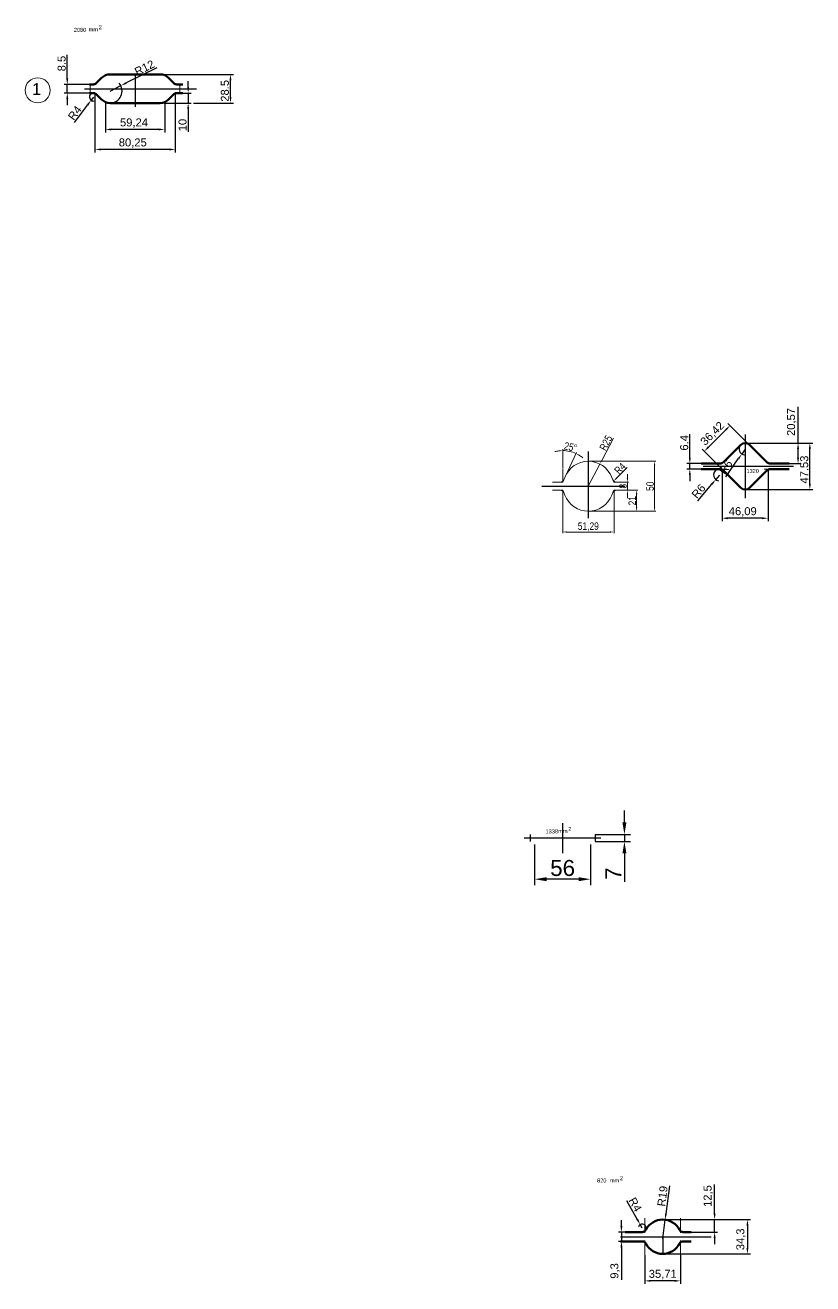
# Model space of a CAD drawing. Header units: millimetres. Extents: x 1526 to 31626, y -4643 to 9189.
# Drawn here: x 3552 to 4340, y 6705 to 7963 of the extents above; entities that cross this region are included whole.
import ezdxf

# ---------------------------------------------------------------- set-up
doc = ezdxf.new("R2010")
doc.units = ezdxf.units.MM
for name, color, linetype, lineweight in [('контурная', 7, 'Continuous', 50), ('размерные', 7, 'Continuous', 25), ('тонкая', 7, 'Continuous', 20), ('тонкий', 7, 'Continuous', 20)]:
    doc.layers.add(name, color=color, linetype=linetype, lineweight=lineweight)
doc.layers.add('осевая', color=4, linetype='Continuous')
doc.styles.add('s1v4', font='arial.ttf', dxfattribs={"height": 4})
doc.styles.add('s3v2.5', font='arial.ttf', dxfattribs={"width": 0.8, "height": 7.5})
doc.styles.get("Standard").update_dxf_attribs({"font": 'arial.ttf'})
doc.dimstyles.new('s2v4', dxfattribs={"dimtxt": 8, "dimasz": 6, "dimexe": 3, "dimexo": 0, "dimgap": 1.5, "dimtad": 1, "dimtxsty": 'Standard', "dimcen": 2.5, "dimadec": 0, "dimazin": 0, "dimtfac": 1, "dimtmove": 0, "dimatfit": 3, "dimfxl": 1, "dimarcsym": 0})
doc.dimstyles.new('s3v2.5', dxfattribs={"dimtxt": 7.5, "dimasz": 4, "dimexe": 1.25, "dimexo": 0.625, "dimtad": 1, "dimtxsty": 's3v2.5', "dimcen": 1.5, "dimclrd": 6, "dimclre": 256, "dimclrt": 1, "dimadec": 0, "dimazin": 0, "dimtfac": 1, "dimtmove": 0, "dimatfit": 3, "dimfxl": 1, "dimlwd": -1, "dimlwe": -1, "dimarcsym": 0})
doc.dimstyles.new('s4v4', dxfattribs={"dimtxt": 16, "dimasz": 12, "dimexe": 6, "dimexo": 0, "dimgap": 3, "dimtad": 1, "dimtxsty": 'Standard', "dimcen": 2.5, "dimadec": 0, "dimazin": 0, "dimtfac": 1, "dimtmove": 0, "dimatfit": 3, "dimfxl": 1, "dimarcsym": 0})

# ---------------------------------------------------------------- blocks, each defined once
blk = doc.blocks.new('*D236')
at = {"layer": 'Defpoints', "color": 0, "transparency": 16777216}
for p in [(3621.9, 7894.8), (3702.2, 7894.8), (3621.9, 7838.7)]:
    blk.add_point(p, dxfattribs=at)
at = {"layer": 'тонкий', "color": 0, "lineweight": -2, "transparency": 16777216}
for p, q in [((3621.9, 7894.8), (3621.9, 7835.7)), ((3702.2, 7894.8), (3702.2, 7835.7)), ((3696.2, 7838.7), (3627.9, 7838.7))]:
    blk.add_line(p, q, dxfattribs=at)
at = {"layer": 'тонкий', "color": 0, "transparency": 16777216}
for points in [[(3627.9, 7839.7), (3627.9, 7837.7), (3621.9, 7838.7)], [(3696.2, 7839.7), (3696.2, 7837.7), (3702.2, 7838.7)]]:
    blk.add_solid(points, dxfattribs=at)
at = {"layer": 'тонкий', "color": 0, "transparency": 16777216, "insert": (3659.7, 7845), "char_height": 8, "attachment_point": 5}
blk.add_mtext('80,25', dxfattribs=at)
blk = doc.blocks.new('*D222')
at = {"layer": 'Defpoints', "color": 0, "transparency": 16777216}
for p in [(3632.4, 7886.1), (3691.7, 7886.1), (3632.4, 7858.7)]:
    blk.add_point(p, dxfattribs=at)
at = {"layer": 'тонкий', "color": 0, "lineweight": -2, "transparency": 16777216}
for p, q in [((3632.4, 7886.1), (3632.4, 7855.7)), ((3691.7, 7886.1), (3691.7, 7855.7)), ((3685.7, 7858.7), (3638.4, 7858.7))]:
    blk.add_line(p, q, dxfattribs=at)
at = {"layer": 'тонкий', "color": 0, "transparency": 16777216}
for points in [[(3638.4, 7859.7), (3638.4, 7857.7), (3632.4, 7858.7)], [(3685.7, 7859.7), (3685.7, 7857.7), (3691.7, 7858.7)]]:
    blk.add_solid(points, dxfattribs=at)
at = {"layer": 'тонкий', "color": 0, "transparency": 16777216, "insert": (3660.9, 7865), "char_height": 8, "attachment_point": 5}
blk.add_mtext('59,24', dxfattribs=at)
blk = doc.blocks.new('*D343')
at = {"layer": 'Defpoints', "color": 0, "transparency": 16777216}
for p in [(3709.6, 7895.1), (3715.1, 7895.1), (3691.2, 7885.1)]:
    blk.add_point(p, dxfattribs=at)
at = {"layer": 'тонкий', "color": 0, "lineweight": -2, "transparency": 16777216}
for p, q in [((3715.1, 7901.1), (3715.1, 7907.1)), ((3709.6, 7895.1), (3718.1, 7895.1)), ((3715.1, 7895.1), (3715.1, 7885.1)), ((3691.2, 7885.1), (3718.1, 7885.1)), ((3715.1, 7879.1), (3715.1, 7856.3))]:
    blk.add_line(p, q, dxfattribs=at)
at = {"layer": 'тонкий', "color": 0, "transparency": 16777216}
for points in [[(3714.1, 7901.1), (3716.1, 7901.1), (3715.1, 7895.1)], [(3714.1, 7879.1), (3716.1, 7879.1), (3715.1, 7885.1)]]:
    blk.add_solid(points, dxfattribs=at)
at = {"layer": 'тонкий', "color": 0, "transparency": 16777216, "insert": (3709.5, 7863.1), "char_height": 8, "attachment_point": 5, "rotation": 90}
blk.add_mtext('10', dxfattribs=at)
blk = doc.blocks.new('*D223')
at = {"layer": 'Defpoints', "color": 0, "transparency": 16777216}
for p in [(3687.1, 7913.7), (3757.4, 7913.7), (3720.5, 7885.1)]:
    blk.add_point(p, dxfattribs=at)
at = {"layer": 'тонкий', "color": 0, "lineweight": -2, "transparency": 16777216}
for p, q in [((3687.1, 7913.7), (3760.4, 7913.7)), ((3757.4, 7891.1), (3757.4, 7907.7)), ((3720.5, 7885.1), (3760.4, 7885.1))]:
    blk.add_line(p, q, dxfattribs=at)
at = {"layer": 'тонкий', "color": 0, "transparency": 16777216}
for points in [[(3756.4, 7907.7), (3758.4, 7907.7), (3757.4, 7913.7)], [(3756.4, 7891.1), (3758.4, 7891.1), (3757.4, 7885.1)]]:
    blk.add_solid(points, dxfattribs=at)
at = {"layer": 'тонкий', "color": 0, "transparency": 16777216, "insert": (3751.8, 7897.3), "char_height": 8, "attachment_point": 5, "rotation": 90}
blk.add_mtext('28.5', dxfattribs=at)
blk = doc.blocks.new('*D344')
at = {"layer": 'Defpoints', "color": 0, "transparency": 16777216}
for p in [(3637, 7897.1), (3647.8, 7902.5)]:
    blk.add_point(p, dxfattribs=at)
at = {"layer": 'тонкий', "color": 0, "lineweight": -2, "transparency": 16777216}
for p, q in [((3683.7, 7920.3), (3653.1, 7905.2)), ((3637, 7897.1), (3647.8, 7902.5))]:
    blk.add_line(p, q, dxfattribs=at)
blk.add_arc((3637, 7897.1), 12, 270, 40.7554, dxfattribs=at)
at = {"layer": 'тонкий', "color": 0, "transparency": 16777216}
blk.add_solid([(3652.7, 7906), (3653.6, 7904.3), (3647.8, 7902.5)], dxfattribs=at)
at = {"layer": 'тонкий', "color": 0, "transparency": 16777216, "insert": (3671.4, 7920.4), "char_height": 8, "attachment_point": 5, "rotation": 26.4314}
blk.add_mtext('R12', dxfattribs=at)
blk = doc.blocks.new('*D345')
at = {"layer": 'Defpoints', "color": 0, "transparency": 16777216}
for p in [(3620.4, 7891.1), (3618, 7887.9)]:
    blk.add_point(p, dxfattribs=at)
at = {"layer": 'тонкий', "color": 0, "lineweight": -2, "transparency": 16777216}
for p, q in [((3620.4, 7891.1), (3618, 7887.9)), ((3601.4, 7865.5), (3614.4, 7883.1))]:
    blk.add_line(p, q, dxfattribs=at)
blk.add_arc((3620.4, 7891.1), 4, 90, 276.4894, dxfattribs=at)
at = {"layer": 'тонкий', "color": 0, "transparency": 16777216}
blk.add_solid([(3613.6, 7883.7), (3615.2, 7882.5), (3618, 7887.9)], dxfattribs=at)
at = {"layer": 'тонкий', "color": 0, "transparency": 16777216, "insert": (3601.7, 7875.2), "char_height": 8, "attachment_point": 5, "rotation": 53.5176}
blk.add_mtext('R4', dxfattribs=at)
blk = doc.blocks.new('*D365')
at = {"layer": 'Defpoints', "color": 0, "transparency": 16777216}
for p in [(4256.9, 7562.7), (4276.4, 7543.2), (4250.7, 7517.4)]:
    blk.add_point(p, dxfattribs=at)
at = {"layer": 'тонкий', "color": 0, "lineweight": -2, "transparency": 16777216}
for p, q in [((4276.4, 7543.2), (4254.8, 7564.8)), ((4235.4, 7541.2), (4252.7, 7558.4)), ((4250.7, 7517.4), (4229.1, 7539))]:
    blk.add_line(p, q, dxfattribs=at)
at = {"layer": 'тонкий', "color": 0, "transparency": 16777216}
for points in [[(4252, 7559.1), (4253.4, 7557.7), (4256.9, 7562.7)], [(4234.7, 7541.9), (4236.1, 7540.5), (4231.2, 7536.9)]]:
    blk.add_solid(points, dxfattribs=at)
at = {"layer": 'тонкий', "color": 0, "transparency": 16777216, "insert": (4239.6, 7554.3), "char_height": 8, "attachment_point": 5, "rotation": 45}
blk.add_mtext('36,42', dxfattribs=at)
blk = doc.blocks.new('*D226')
at = {"layer": 'Defpoints', "color": 0, "transparency": 16777216}
for p in [(4272, 7545.2), (4336.7, 7545.2), (4272, 7498.6)]:
    blk.add_point(p, dxfattribs=at)
at = {"layer": 'тонкий', "color": 0, "lineweight": -2, "transparency": 16777216}
for p, q in [((4272, 7545.2), (4339.7, 7545.2)), ((4336.7, 7504.6), (4336.7, 7539.2)), ((4272, 7498.6), (4339.7, 7498.6))]:
    blk.add_line(p, q, dxfattribs=at)
at = {"layer": 'тонкий', "color": 0, "transparency": 16777216}
for points in [[(4335.7, 7539.2), (4337.7, 7539.2), (4336.7, 7545.2)], [(4335.7, 7504.6), (4337.7, 7504.6), (4336.7, 7498.6)]]:
    blk.add_solid(points, dxfattribs=at)
at = {"layer": 'тонкий', "color": 0, "transparency": 16777216, "insert": (4331.1, 7518.6), "char_height": 8, "attachment_point": 5, "rotation": 90}
blk.add_mtext('47.53', dxfattribs=at)
blk = doc.blocks.new('*D366')
at = {"layer": 'Defpoints', "color": 0, "transparency": 16777216}
for p in [(4307.9, 7545.2), (4324.9, 7545.2), (4316, 7524.6)]:
    blk.add_point(p, dxfattribs=at)
at = {"layer": 'тонкий', "color": 0, "lineweight": -2, "transparency": 16777216}
for p, q in [((4324.9, 7545.2), (4324.9, 7581.3)), ((4307.9, 7545.2), (4327.9, 7545.2)), ((4324.9, 7530.6), (4324.9, 7539.2)), ((4316, 7524.6), (4327.9, 7524.6))]:
    blk.add_line(p, q, dxfattribs=at)
at = {"layer": 'тонкий', "color": 0, "transparency": 16777216}
for points in [[(4323.9, 7539.2), (4325.9, 7539.2), (4324.9, 7545.2)], [(4323.9, 7530.6), (4325.9, 7530.6), (4324.9, 7524.6)]]:
    blk.add_solid(points, dxfattribs=at)
at = {"layer": 'тонкий', "color": 0, "transparency": 16777216, "insert": (4318.6, 7566.2), "char_height": 8, "attachment_point": 5, "rotation": 90}
blk.add_mtext('20,57', dxfattribs=at)
blk = doc.blocks.new('*D227')
at = {"layer": 'Defpoints', "color": 0, "transparency": 16777216}
for p in [(4248.9, 7519.2), (4295, 7519.2), (4248.9, 7470)]:
    blk.add_point(p, dxfattribs=at)
at = {"layer": 'тонкий', "color": 0, "lineweight": -2, "transparency": 16777216}
for p, q in [((4248.9, 7519.2), (4248.9, 7467)), ((4295, 7519.2), (4295, 7467)), ((4289, 7470), (4254.9, 7470))]:
    blk.add_line(p, q, dxfattribs=at)
at = {"layer": 'тонкий', "color": 0, "transparency": 16777216}
for points in [[(4254.9, 7471), (4254.9, 7469), (4248.9, 7470)], [(4289, 7471), (4289, 7469), (4295, 7470)]]:
    blk.add_solid(points, dxfattribs=at)
at = {"layer": 'тонкий', "color": 0, "transparency": 16777216, "insert": (4269.6, 7476.3), "char_height": 8, "attachment_point": 5}
blk.add_mtext('46,09', dxfattribs=at)
blk = doc.blocks.new('*D367')
at = {"layer": 'Defpoints', "color": 0, "transparency": 16777216}
for p in [(4216.7, 7524.6), (4227.9, 7524.6), (4227.9, 7519.2)]:
    blk.add_point(p, dxfattribs=at)
at = {"layer": 'тонкий', "color": 0, "lineweight": -2, "transparency": 16777216}
for p, q in [((4216.7, 7530.6), (4216.7, 7554.2)), ((4227.9, 7524.6), (4213.7, 7524.6)), ((4227.9, 7519.2), (4213.7, 7519.2)), ((4216.7, 7519.2), (4216.7, 7524.6)), ((4216.7, 7513.2), (4216.7, 7507.2))]:
    blk.add_line(p, q, dxfattribs=at)
at = {"layer": 'тонкий', "color": 0, "transparency": 16777216}
for points in [[(4215.7, 7530.6), (4217.7, 7530.6), (4216.7, 7524.6)], [(4215.7, 7513.2), (4217.7, 7513.2), (4216.7, 7519.2)]]:
    blk.add_solid(points, dxfattribs=at)
at = {"layer": 'тонкий', "color": 0, "transparency": 16777216, "insert": (4211.1, 7545.4), "char_height": 8, "attachment_point": 5, "rotation": 90}
blk.add_mtext('6.4', dxfattribs=at)
blk = doc.blocks.new('*D368')
at = {"layer": 'Defpoints', "color": 0, "transparency": 16777216}
for p in [(4272, 7539.2), (4268.6, 7534.2)]:
    blk.add_point(p, dxfattribs=at)
at = {"layer": 'тонкий', "color": 0, "lineweight": -2, "transparency": 16777216}
for p, q in [((4272, 7539.2), (4268.6, 7534.2)), ((4252.6, 7511.3), (4265.1, 7529.3))]:
    blk.add_line(p, q, dxfattribs=at)
blk.add_arc((4272, 7539.2), 6, 135, 263.8719, dxfattribs=at)
at = {"layer": 'тонкий', "color": 0, "transparency": 16777216}
blk.add_solid([(4264.3, 7529.9), (4266, 7528.7), (4268.6, 7534.2)], dxfattribs=at)
at = {"layer": 'тонкий', "color": 0, "transparency": 16777216, "insert": (4252.6, 7521), "char_height": 8, "attachment_point": 5, "rotation": 55.224}
blk.add_mtext('R6', dxfattribs=at)
blk = doc.blocks.new('*D369')
at = {"layer": 'Defpoints', "color": 0, "transparency": 16777216}
for p in [(4246.4, 7513.2), (4242.6, 7508.6)]:
    blk.add_point(p, dxfattribs=at)
at = {"layer": 'тонкий', "color": 0, "lineweight": -2, "transparency": 16777216}
for p, q in [((4246.4, 7513.2), (4242.6, 7508.6)), ((4224.6, 7487.3), (4238.7, 7504))]:
    blk.add_line(p, q, dxfattribs=at)
blk.add_arc((4246.4, 7513.2), 6, 90, 258.5084, dxfattribs=at)
at = {"layer": 'тонкий', "color": 0, "transparency": 16777216}
blk.add_solid([(4237.9, 7504.7), (4239.5, 7503.4), (4242.6, 7508.6)], dxfattribs=at)
at = {"layer": 'тонкий', "color": 0, "transparency": 16777216, "insert": (4225.4, 7497), "char_height": 8, "attachment_point": 5, "rotation": 49.8605}
blk.add_mtext('R6', dxfattribs=at)
blk = doc.blocks.new('*D318')
at = {"layer": 'Defpoints', "color": 0, "transparency": 16777216}
for p in [(3594.2, 7903.7), (3617.2, 7903.7), (3616.3, 7895.1)]:
    blk.add_point(p, dxfattribs=at)
at = {"layer": 'тонкий', "color": 0, "lineweight": -2, "transparency": 16777216}
for p, q in [((3594.2, 7909.7), (3594.2, 7933.4)), ((3617.2, 7903.7), (3591.2, 7903.7)), ((3594.2, 7895.1), (3594.2, 7903.7)), ((3616.3, 7895.1), (3591.2, 7895.1)), ((3594.2, 7889.1), (3594.2, 7883.1))]:
    blk.add_line(p, q, dxfattribs=at)
at = {"layer": 'тонкий', "color": 0, "transparency": 16777216}
for points in [[(3593.2, 7909.7), (3595.2, 7909.7), (3594.2, 7903.7)], [(3593.2, 7889.1), (3595.2, 7889.1), (3594.2, 7895.1)]]:
    blk.add_solid(points, dxfattribs=at)
at = {"layer": 'тонкий', "color": 0, "transparency": 16777216, "insert": (3588.6, 7924.6), "char_height": 8, "attachment_point": 5, "rotation": 90}
blk.add_mtext('8.5', dxfattribs=at)
blk = doc.blocks.new('*D338')
at = {"layer": 'Defpoints', "color": 0, "transparency": 16777216}
for p in [(4148.3, 6756.3), (4149.1, 6747), (4154.8, 6756.3)]:
    blk.add_point(p, dxfattribs=at)
at = {"layer": 'тонкий', "color": 0, "lineweight": -2, "transparency": 16777216}
for p, q in [((4148.3, 6762.3), (4148.3, 6768.3)), ((4154.8, 6756.3), (4145.3, 6756.3)), ((4149.1, 6747), (4145.3, 6747)), ((4148.3, 6756.3), (4148.3, 6747)), ((4148.3, 6741), (4148.3, 6708.6))]:
    blk.add_line(p, q, dxfattribs=at)
at = {"layer": 'тонкий', "color": 0, "transparency": 16777216}
for points in [[(4147.3, 6762.3), (4149.3, 6762.3), (4148.3, 6756.3)], [(4147.3, 6741), (4149.3, 6741), (4148.3, 6747)]]:
    blk.add_solid(points, dxfattribs=at)
at = {"layer": 'тонкий', "color": 0, "transparency": 16777216, "insert": (4142, 6717.4), "char_height": 8, "attachment_point": 5, "rotation": 90}
blk.add_mtext('9,3', dxfattribs=at)
blk = doc.blocks.new('*D339')
at = {"layer": 'Defpoints', "color": 0, "transparency": 16777216}
for p in [(4189.6, 6768.8), (4241.5, 6768.8), (4214, 6756.3)]:
    blk.add_point(p, dxfattribs=at)
at = {"layer": 'тонкий', "color": 0, "lineweight": -2, "transparency": 16777216}
for p, q in [((4241.5, 6774.8), (4241.5, 6803.9)), ((4189.6, 6768.8), (4244.5, 6768.8)), ((4241.5, 6756.3), (4241.5, 6768.8)), ((4214, 6756.3), (4244.5, 6756.3)), ((4241.5, 6750.3), (4241.5, 6744.3))]:
    blk.add_line(p, q, dxfattribs=at)
at = {"layer": 'тонкий', "color": 0, "transparency": 16777216}
for points in [[(4240.5, 6774.8), (4242.5, 6774.8), (4241.5, 6768.8)], [(4240.5, 6750.3), (4242.5, 6750.3), (4241.5, 6756.3)]]:
    blk.add_solid(points, dxfattribs=at)
at = {"layer": 'тонкий', "color": 0, "transparency": 16777216, "insert": (4235.2, 6792.3), "char_height": 8, "attachment_point": 5, "rotation": 90}
blk.add_mtext('12,5', dxfattribs=at)
blk = doc.blocks.new('*D218')
at = {"layer": 'Defpoints', "color": 0, "transparency": 16777216}
for p in [(4217.2, 6768.8), (4189.6, 6734.5), (4274.3, 6734.5)]:
    blk.add_point(p, dxfattribs=at)
at = {"layer": 'тонкий', "color": 0, "lineweight": -2, "transparency": 16777216}
for p, q in [((4217.2, 6768.8), (4277.3, 6768.8)), ((4274.3, 6762.8), (4274.3, 6740.5)), ((4189.6, 6734.5), (4277.3, 6734.5))]:
    blk.add_line(p, q, dxfattribs=at)
at = {"layer": 'тонкий', "color": 0, "transparency": 16777216}
for points in [[(4273.3, 6762.8), (4275.3, 6762.8), (4274.3, 6768.8)], [(4273.3, 6740.5), (4275.3, 6740.5), (4274.3, 6734.5)]]:
    blk.add_solid(points, dxfattribs=at)
at = {"layer": 'тонкий', "color": 0, "transparency": 16777216, "insert": (4267.9, 6749), "char_height": 8, "attachment_point": 5, "rotation": 90}
blk.add_mtext('34,3', dxfattribs=at)
blk = doc.blocks.new('*D238')
at = {"layer": 'Defpoints', "color": 0, "transparency": 16777216}
for p in [(4171.7, 6733.1), (4207.4, 6733.1), (4171.7, 6707.5)]:
    blk.add_point(p, dxfattribs=at)
at = {"layer": 'тонкий', "color": 0, "lineweight": -2, "transparency": 16777216}
for p, q in [((4171.7, 6733.1), (4171.7, 6704.5)), ((4207.4, 6733.1), (4207.4, 6704.5)), ((4201.4, 6707.5), (4177.7, 6707.5))]:
    blk.add_line(p, q, dxfattribs=at)
at = {"layer": 'тонкий', "color": 0, "transparency": 16777216}
for points in [[(4177.7, 6708.5), (4177.7, 6706.5), (4171.7, 6707.5)], [(4201.4, 6708.5), (4201.4, 6706.5), (4207.4, 6707.5)]]:
    blk.add_solid(points, dxfattribs=at)
at = {"layer": 'тонкий', "color": 0, "transparency": 16777216, "insert": (4189.6, 6713.8), "char_height": 8, "attachment_point": 5}
blk.add_mtext('35,71', dxfattribs=at)
blk = doc.blocks.new('*D239')
at = {"layer": 'Defpoints', "color": 0, "transparency": 16777216}
for p in [(4192, 6768.6), (4189.6, 6749.8)]:
    blk.add_point(p, dxfattribs=at)
at = {"layer": 'тонкий', "color": 0, "lineweight": -2, "transparency": 16777216}
for p, q in [((4196.4, 6802.5), (4192.8, 6774.6)), ((4189.6, 6749.8), (4192, 6768.6))]:
    blk.add_line(p, q, dxfattribs=at)
at = {"layer": 'тонкий', "color": 0, "transparency": 16777216}
blk.add_solid([(4191.8, 6774.7), (4193.8, 6774.5), (4192, 6768.6)], dxfattribs=at)
at = {"layer": 'тонкий', "color": 0, "transparency": 16777216, "insert": (4189.4, 6792.2), "char_height": 8, "attachment_point": 5, "rotation": 82.5934}
blk.add_mtext('R19', dxfattribs=at)
blk = doc.blocks.new('*D240')
at = {"layer": 'Defpoints', "color": 0, "transparency": 16777216}
for p in [(4167.1, 6763.8), (4169.1, 6760.3)]:
    blk.add_point(p, dxfattribs=at)
at = {"layer": 'тонкий', "color": 0, "lineweight": -2, "transparency": 16777216}
for p, q in [((4153.4, 6788), (4164.2, 6769)), ((4169.1, 6760.3), (4167.1, 6763.8))]:
    blk.add_line(p, q, dxfattribs=at)
blk.add_arc((4169.1, 6760.3), 4, 332.8371, 162.5784, dxfattribs=at)
at = {"layer": 'тонкий', "color": 0, "transparency": 16777216}
blk.add_solid([(4165, 6769.5), (4163.3, 6768.5), (4167.1, 6763.8)], dxfattribs=at)
at = {"layer": 'тонкий', "color": 0, "transparency": 16777216, "insert": (4162.1, 6783.8), "char_height": 8, "attachment_point": 5, "rotation": 299.6066}
blk.add_mtext('R4', dxfattribs=at)
blk = doc.blocks.new('*D994')
at = {"layer": 'Defpoints', "color": 0, "transparency": 16777216}
for p in [(4089.6, 7498), (4140.9, 7498), (4089.6, 7456.2)]:
    blk.add_point(p, dxfattribs=at)
at = {"layer": 'тонкая', "transparency": 16777216}
for p, q in [((4089.6, 7497.4), (4089.6, 7455)), ((4140.9, 7497.4), (4140.9, 7455))]:
    blk.add_line(p, q, dxfattribs=at)
at = {"layer": 'тонкая', "color": 6, "transparency": 16777216}
blk.add_line((4136.9, 7456.2), (4093.6, 7456.2), dxfattribs=at)
for points in [[(4093.6, 7456.9), (4093.6, 7455.6), (4089.6, 7456.2)], [(4136.9, 7456.9), (4136.9, 7455.6), (4140.9, 7456.2)]]:
    blk.add_solid(points, dxfattribs=at)
at = {"layer": 'тонкая', "color": 1, "transparency": 16777216, "insert": (4115.2, 7461.4), "char_height": 7.5, "attachment_point": 5, "style": 's3v2.5'}
blk.add_mtext('51,29', dxfattribs=at)
blk = doc.blocks.new('*D995')
at = {"layer": 'Defpoints', "color": 0, "transparency": 16777216}
for p in [(4151.1, 7498), (4163.5, 7498), (4115.2, 7477)]:
    blk.add_point(p, dxfattribs=at)
at = {"layer": 'тонкая', "transparency": 16777216}
for p, q in [((4151.7, 7498), (4164.8, 7498)), ((4115.8, 7477), (4164.8, 7477))]:
    blk.add_line(p, q, dxfattribs=at)
at = {"layer": 'тонкая', "color": 6, "transparency": 16777216}
blk.add_line((4163.5, 7481), (4163.5, 7494), dxfattribs=at)
for points in [[(4162.8, 7494), (4164.2, 7494), (4163.5, 7498)], [(4162.8, 7481), (4164.2, 7481), (4163.5, 7477)]]:
    blk.add_solid(points, dxfattribs=at)
at = {"layer": 'тонкая', "color": 1, "transparency": 16777216, "insert": (4159.1, 7487.5), "char_height": 7.5, "attachment_point": 5, "rotation": 90, "style": 's3v2.5'}
blk.add_mtext('21', dxfattribs=at)
blk = doc.blocks.new('*D996')
at = {"layer": 'Defpoints', "color": 0, "transparency": 16777216}
for p in [(4115.2, 7527), (4181.5, 7527), (4115.2, 7477)]:
    blk.add_point(p, dxfattribs=at)
at = {"layer": 'тонкая', "transparency": 16777216}
for p, q in [((4115.8, 7527), (4182.7, 7527)), ((4115.8, 7477), (4182.7, 7477))]:
    blk.add_line(p, q, dxfattribs=at)
at = {"layer": 'тонкая', "color": 6, "transparency": 16777216}
blk.add_line((4181.5, 7481), (4181.5, 7523), dxfattribs=at)
for points in [[(4180.8, 7523), (4182.1, 7523), (4181.5, 7527)], [(4180.8, 7481), (4182.1, 7481), (4181.5, 7477)]]:
    blk.add_solid(points, dxfattribs=at)
at = {"layer": 'тонкая', "color": 1, "transparency": 16777216, "insert": (4177, 7502), "char_height": 7.5, "attachment_point": 5, "rotation": 90, "style": 's3v2.5'}
blk.add_mtext('50', dxfattribs=at)
blk = doc.blocks.new('*D997')
at = {"layer": 'Defpoints', "color": 0, "transparency": 16777216}
for p in [(4147.3, 7506), (4154.3, 7506), (4147.3, 7498)]:
    blk.add_point(p, dxfattribs=at)
at = {"layer": 'тонкая', "color": 6, "transparency": 16777216}
for p, q in [((4154.3, 7510), (4154.3, 7514)), ((4154.3, 7498), (4154.3, 7506)), ((4154.3, 7494), (4154.3, 7490))]:
    blk.add_line(p, q, dxfattribs=at)
at = {"layer": 'тонкая', "transparency": 16777216}
for p, q in [((4147.9, 7506), (4155.5, 7506)), ((4147.9, 7498), (4155.5, 7498))]:
    blk.add_line(p, q, dxfattribs=at)
at = {"layer": 'тонкая', "color": 6, "transparency": 16777216}
for points in [[(4153.6, 7510), (4155, 7510), (4154.3, 7506)], [(4153.6, 7494), (4155, 7494), (4154.3, 7498)]]:
    blk.add_solid(points, dxfattribs=at)
at = {"layer": 'тонкая', "color": 1, "transparency": 16777216, "insert": (4149.8, 7502), "char_height": 7.5, "attachment_point": 5, "rotation": 90, "style": 's3v2.5'}
blk.add_mtext('8', dxfattribs=at)
blk = doc.blocks.new('*D998')
at = {"layer": 'Defpoints', "color": 0, "transparency": 16777216}
for p in [(4126.8, 7524.2), (4115.2, 7502)]:
    blk.add_point(p, dxfattribs=at)
at = {"layer": 'тонкая', "color": 6, "transparency": 16777216}
for p, q in [((4140.4, 7550.1), (4128.7, 7527.7)), ((4115.2, 7502), (4126.8, 7524.2))]:
    blk.add_line(p, q, dxfattribs=at)
blk.add_solid([(4128.1, 7528), (4129.2, 7527.4), (4126.8, 7524.2)], dxfattribs=at)
at = {"layer": 'тонкая', "color": 1, "transparency": 16777216, "insert": (4132.8, 7545.3), "char_height": 7.5, "attachment_point": 5, "rotation": 62.3813, "style": 's3v2.5'}
blk.add_mtext('R25', dxfattribs=at)
blk = doc.blocks.new('*D999')
at = {"layer": 'Defpoints', "color": 0, "transparency": 16777216}
for p in [(4140.6, 7507.2), (4143.4, 7510)]:
    blk.add_point(p, dxfattribs=at)
at = {"layer": 'тонкая', "color": 6, "transparency": 16777216}
blk.add_line((4153.9, 7520.6), (4143.4, 7510), dxfattribs=at)
blk.add_solid([(4142.9, 7510.5), (4143.9, 7509.5), (4140.6, 7507.2)], dxfattribs=at)
at = {"layer": 'тонкая', "color": 1, "transparency": 16777216, "insert": (4146.9, 7519.8), "char_height": 7.5, "attachment_point": 5, "rotation": 45.4574, "style": 's3v2.5'}
blk.add_mtext('R4', dxfattribs=at)
blk = doc.blocks.new('*D1000')
at = {"layer": 'Defpoints', "color": 0, "transparency": 16777216}
for p in [(4098.6, 7536.3), (4089.6, 7519.2), (4089.6, 7506), (4090.6, 7508.3), (4091.8, 7510.9)]:
    blk.add_point(p, dxfattribs=at)
at = {"layer": 'тонкая', "transparency": 16777216}
for p, q in [((4089.6, 7519.8), (4089.6, 7538.9)), ((4092.1, 7511.4), (4103.5, 7535.8))]:
    blk.add_line(p, q, dxfattribs=at)
at = {"layer": 'тонкая', "color": 6, "transparency": 16777216}
for start, end in [(97.2524, 104.5049), (65, 90), (50.4951, 57.7476)]:
    blk.add_arc((4089.6, 7506), 31.6, start, end, dxfattribs=at)
for points in [[(4085.5, 7538), (4085.6, 7536.7), (4089.6, 7537.6)], [(4106.1, 7532.2), (4106.8, 7533.3), (4102.9, 7534.7)]]:
    blk.add_solid(points, dxfattribs=at)
at = {"layer": 'тонкая', "color": 1, "transparency": 16777216, "insert": (4097.4, 7541.2), "char_height": 7.5, "attachment_point": 5, "rotation": 347.5, "style": 's3v2.5'}
blk.add_mtext('25°', dxfattribs=at)
blk = doc.blocks.new('*D1015')
at = {"layer": 'Defpoints', "color": 0, "transparency": 16777216}
for p in [(4061.5, 7143.7), (4117.5, 7143.7), (4061.5, 7109.1)]:
    blk.add_point(p, dxfattribs=at)
at = {"layer": 'размерные', "color": 0, "lineweight": -2, "transparency": 16777216}
for p, q in [((4061.5, 7143.7), (4061.5, 7103.1)), ((4117.5, 7143.7), (4117.5, 7103.1)), ((4105.5, 7109.1), (4073.5, 7109.1))]:
    blk.add_line(p, q, dxfattribs=at)
at = {"layer": 'размерные', "color": 0, "transparency": 16777216}
for points in [[(4073.5, 7111.1), (4073.5, 7107.1), (4061.5, 7109.1)], [(4105.5, 7111.1), (4105.5, 7107.1), (4117.5, 7109.1)]]:
    blk.add_solid(points, dxfattribs=at)
at = {"layer": 'размерные', "color": 0, "transparency": 16777216, "insert": (4089.5, 7120.2), "char_height": 16, "attachment_point": 5}
blk.add_mtext('56', dxfattribs=at)
blk = doc.blocks.new('*D1016')
at = {"layer": 'Defpoints', "color": 0, "transparency": 16777216}
for p in [(4122, 7153.8), (4122, 7146.8), (4151.3, 7146.8)]:
    blk.add_point(p, dxfattribs=at)
at = {"layer": 'размерные', "color": 0, "lineweight": -2, "transparency": 16777216}
for p, q in [((4151.3, 7165.8), (4151.3, 7177.8)), ((4122, 7153.8), (4157.3, 7153.8)), ((4151.3, 7153.8), (4151.3, 7146.8)), ((4122, 7146.8), (4157.3, 7146.8)), ((4151.3, 7134.8), (4151.3, 7106.4))]:
    blk.add_line(p, q, dxfattribs=at)
at = {"layer": 'размерные', "color": 0, "transparency": 16777216}
for points in [[(4149.3, 7165.8), (4153.3, 7165.8), (4151.3, 7153.8)], [(4149.3, 7134.8), (4153.3, 7134.8), (4151.3, 7146.8)]]:
    blk.add_solid(points, dxfattribs=at)
at = {"layer": 'размерные', "color": 0, "transparency": 16777216, "insert": (4140.3, 7114.6), "char_height": 16, "attachment_point": 5, "rotation": 90}
blk.add_mtext('7', dxfattribs=at)

msp = doc.modelspace()

# ---------------------------------------------------------------- linework, layer by layer
at = {"layer": 'контурная'}
for p, q in [((3620.38274, 7903.74008), (3616.26983, 7903.74008)), ((3628.52487, 7910.22536), (3623.21116, 7904.91165)), ((3637.01015, 7913.74008), (3687.06903, 7913.74008)), ((3695.55431, 7910.22536), (3700.86802, 7904.91165)), ((3703.69644, 7903.74008), (3709.60606, 7903.74008)), ((3620.38274, 7895.14008), (3616.26983, 7895.14008)), ((3628.52487, 7888.6548), (3623.21116, 7893.9685)), ((3695.55431, 7888.6548), (3700.86802, 7893.9685)), ((3703.69644, 7895.14008), (3709.60606, 7895.14008)), ((3637.01015, 7885.14008), (3687.06903, 7885.14008)), ((4250.67903, 7526.34987), (4267.73054, 7543.40138)), ((4276.21582, 7543.40138), (4293.26733, 7526.34987)), ((4246.43639, 7524.59251), (4227.9428, 7524.59251)), ((4246.43843, 7519.19251), (4227.9428, 7519.19251)), ((4250.68107, 7517.43515), (4267.72822, 7500.388)), ((4276.2135, 7500.388), (4293.26065, 7517.43515)), ((4297.50329, 7519.19251), (4316.00152, 7519.19251)), ((4297.50997, 7524.59251), (4316.00152, 7524.59251)), ((4147.51823, 6746.99162), (4171.77989, 6746.99162)), ((4169.09599, 6756.29162), (4152.13246, 6756.29162)), ((4209.96035, 6756.29211), (4218.08155, 6756.29211)), ((4209.96035, 6746.99113), (4218.08155, 6746.99113))]:
    msp.add_line(p, q, dxfattribs=at)
for centre, radius, start, end in [((3620.38274, 7907.74008), 4, 270, 315), ((3637.01015, 7901.74008), 12, 90, 135), ((3687.06903, 7901.74008), 12, 45, 90), ((3703.69644, 7907.74008), 4, 225, 270), ((3620.38274, 7891.14008), 4, 45, 90), ((3703.69644, 7891.14008), 4, 90, 135), ((3637.01015, 7897.14008), 12, 225, 270), ((3687.06903, 7897.14008), 12, 270, 315), ((4271.97318, 7539.15874), 6, 45, 135), ((4246.43639, 7530.59251), 6, 270, 315), ((4297.50997, 7530.59251), 6, 225, 270), ((4246.43843, 7513.19251), 6, 45, 90), ((4297.50329, 7513.19251), 6, 90, 135), ((4271.97086, 7504.63064), 6, 225, 315), ((4169.09599, 6760.29162), 4, 270, 332.83711158), ((4189.55937, 6749.79162), 19, 27.16288842, 152.83711158), ((4210.02275, 6760.29162), 4, 207.16288842, 270), ((4169.09599, 6742.99162), 4, 27.16288842, 90), ((4210.02275, 6742.99162), 4, 90, 152.83711158), ((4189.55937, 6753.49162), 19, 207.16288842, 332.83711158)]:
    msp.add_arc(centre, radius, start, end, dxfattribs=at)
at = {"layer": 'осевая'}
for p, q in [((3662.03959, 7914.44008), (3662.03959, 7881.33324)), ((3611.52642, 7899.44008), (3723.49447, 7899.44008)), ((4271.97216, 7553.71231), (4271.97216, 7490.0727)), ((4115.2133, 7469.93509), (4115.2133, 7536.84205)), ((4229.93102, 7521.89251), (4320.31198, 7521.89251)), ((4068.76993, 7502.00169), (4151.57211, 7502.00169)), ((4089.49401, 7165.08806), (4089.49401, 7135.27224)), ((4127.83585, 7150.27224), (4051.15217, 7150.27224)), ((4147.51823, 6751.64162), (4237.89919, 6751.64162)), ((4189.55937, 6751.64162), (4189.55937, 6734.63901))]:
    msp.add_line(p, q, dxfattribs=at)
at = {"layer": 'размерные'}
for p, q in [((4056.99401, 7153.77224), (4056.99401, 7146.77224)), ((4121.99401, 7153.77224), (4121.99401, 7146.77224))]:
    msp.add_line(p, q, dxfattribs=at)
at = {"layer": 'тонкая'}
for p, q in [((3617.21116, 7894.44008), (3617.21116, 7904.44008)), ((3706.86802, 7894.44008), (3706.86802, 7904.44008)), ((4089.57006, 7506.00169), (4089.57006, 7519.15351)), ((4246.43843, 7519.19251), (4253.56792, 7519.19251)), ((4297.50329, 7519.19251), (4291.11776, 7519.19251)), ((4087.02178, 7506.00169), (4079.30224, 7506.00169)), ((4087.65885, 7506.00169), (4089.57006, 7506.00169)), ((4089.57006, 7506.00169), (4090.26282, 7507.48732)), ((4090.64701, 7508.31122), (4091.83437, 7510.85752)), ((4139.77959, 7508.31122), (4138.59223, 7510.85752)), ((4140.85654, 7506.00169), (4140.16378, 7507.48732)), ((4142.76775, 7506.00169), (4140.85654, 7506.00169)), ((4143.40482, 7506.00169), (4151.12435, 7506.00169)), ((4087.02178, 7498.00169), (4079.30224, 7498.00169)), ((4087.65885, 7498.00169), (4089.57006, 7498.00169)), ((4089.57006, 7498.00169), (4090.26282, 7496.51607)), ((4090.64701, 7495.69217), (4091.83437, 7493.14587)), ((4139.77959, 7495.69217), (4138.59223, 7493.14587)), ((4140.85654, 7498.00169), (4140.16378, 7496.51607)), ((4142.76775, 7498.00169), (4140.85654, 7498.00169)), ((4143.40482, 7498.00169), (4151.12435, 7498.00169))]:
    msp.add_line(p, q, dxfattribs=at)
msp.add_circle((3564.64119, 7897.82683), 12.53226, dxfattribs=at)
for centre, radius, start, end in [((4115.2133, 7502.00169), 25, 20.74645549, 159.25354451), ((4087.02178, 7510.00169), 4, 270, 335), ((4143.40482, 7510.00169), 4, 205, 270), ((4087.02178, 7494.00169), 4, 25, 90), ((4115.2133, 7502.00169), 25, 200.74645549, 339.25354451), ((4143.40482, 7494.00169), 4, 90, 155)]:
    msp.add_arc(centre, radius, start, end, dxfattribs=at)
at = {"layer": 'тонкий'}
for p, q in [((4171.70437, 6755.50347), (4171.70437, 6770.13871)), ((4207.41437, 6755.50347), (4207.41437, 6770.13871)), ((4171.70437, 6747.77977), (4171.70437, 6733.14453)), ((4207.41437, 6747.77977), (4207.41437, 6733.14453))]:
    msp.add_line(p, q, dxfattribs=at)

# ---------------------------------------------------------------- texts
at = {"layer": 'тонкая', "style": 's1v4'}
for s, p in [('2080', (3600.75309, 7956.27705)), ('mm', (3615.59986, 7956.7505)), ('2', (3625.66983, 7958.89504)), ('1320', (4273.31825, 7515.23759)), ('2', (4095.20305, 7157.32424)), ('1338', (4072.47167, 7154.91373)), ('mm', (4085.13308, 7155.17969)), ('820', (4123.99162, 6805.89316)), ('mm', (4136.79955, 6805.95546)), ('2', (4146.86952, 6808.1))]:
    msp.add_text(s, height=4, dxfattribs=at).set_placement(p)
at = {"layer": 'тонкий', "style": 's1v4'}
msp.add_text('1', height=12, dxfattribs=at).set_placement((3558.87962, 7893.03457))

# ---------------------------------------------------------------- dimensions: what is measured, and where the dimension line sits
at = {"layer": 'размерные'}
dim = msp.add_linear_dim(base=(4151.31121, 7146.77224), p1=(4121.99401, 7153.77224), p2=(4121.99401, 7146.77224), angle=90, dimstyle='s4v4', dxfattribs=at)
dim.commit()
dim.dimension.update_dxf_attribs({"geometry": '*D1016', "text_midpoint": (4140.31121, 7114.59352)})
dim = msp.add_linear_dim(base=(4061.49401, 7109.05127), p1=(4117.49401, 7143.68244), p2=(4061.49401, 7143.68244), dimstyle='s4v4', dxfattribs=at)
dim.commit()
dim.dimension.update_dxf_attribs({"geometry": '*D1015', "text_midpoint": (4089.49401, 7120.22044)})
at = {"layer": 'тонкая'}
for center, mpoint, picture, middle in [((4115.2133, 7502.00169), (4126.80293, 7524.153), '*D998', (4136.7638, 7543.19124)), ((4143.40482, 7510.00169), (4140.59906, 7507.15078), '*D999', (4150.03368, 7516.73725))]:
    dim = msp.add_radius_dim(center=center, mpoint=mpoint, dimstyle='s3v2.5', dxfattribs=at)
    dim.commit()
    dim.dimension.update_dxf_attribs({"geometry": picture, "text_midpoint": middle, "dimtype": 164})
dim = msp.add_angular_dim_2l(base=(4098.63935, 7536.29523), line1=((4089.57006, 7506.00169), (4089.57006, 7519.15351)), line2=((4090.64701, 7508.31122), (4091.83437, 7510.85752)), dimstyle='s3v2.5', dxfattribs=at)
dim.commit()
dim.dimension.update_dxf_attribs({"geometry": '*D1000', "text_midpoint": (4097.3784, 7541.22283)})
for base, p1, p2, picture, middle in [((4181.47994, 7527.00169), (4115.2133, 7477.00169), (4115.2133, 7527.00169), '*D996', (4177.02565, 7502.00169)), ((4154.29076, 7506.00169), (4147.26458, 7498.00169), (4147.26458, 7506.00169), '*D997', (4149.83647, 7502.00169)), ((4163.50361, 7498.00169), (4115.2133, 7477.00169), (4151.12435, 7498.00169), '*D995', (4159.11327, 7487.50169))]:
    dim = msp.add_linear_dim(base=base, p1=p1, p2=p2, angle=90, dimstyle='s3v2.5', dxfattribs=at)
    dim.commit()
    dim.dimension.update_dxf_attribs({"geometry": picture, "text_midpoint": middle})
dim = msp.add_linear_dim(base=(4089.57006, 7456.23018), p1=(4140.85654, 7498.00169), p2=(4089.57006, 7498.00169), dimstyle='s3v2.5', dxfattribs=at)
dim.commit()
dim.dimension.update_dxf_attribs({"geometry": '*D994', "text_midpoint": (4115.2133, 7461.36235)})
at = {"layer": 'тонкий'}
dim = msp.add_linear_dim(base=(3594.18585, 7903.74008), p1=(3616.26983, 7895.14008), p2=(3617.21116, 7903.74008), angle=90, text='8.5', dimstyle='s2v4', dxfattribs=at)
dim.commit()
dim.dimension.update_dxf_attribs({"geometry": '*D318', "text_midpoint": (3588.60127, 7924.55795)})
dim = msp.add_radius_dim(center=(3637.01015, 7897.14008), mpoint=(3647.75577, 7902.48159), dimstyle='s2v4', dxfattribs=at)
dim.commit()
dim.dimension.update_dxf_attribs({"geometry": '*D344', "text_midpoint": (3673.81637, 7915.436), "dimtype": 164})
for base, p1, p2, text, picture, middle in [((3757.42562, 7913.74008), (3720.50851, 7885.14008), (3687.06903, 7913.74008), '28.5', '*D223', (3757.42562, 7897.2916)), ((4216.71624, 7524.59251), (4227.9428, 7519.19251), (4227.9428, 7524.59251), '6.4', '*D367', (4216.71624, 7545.38037)), ((4336.68528, 7545.15874), (4271.97216, 7498.63064), (4271.97187, 7545.15874), '47.53', '*D226', (4336.68528, 7518.64874))]:
    dim = msp.add_linear_dim(base=base, p1=p1, p2=p2, angle=90, text=text, dimstyle='s2v4', dxfattribs=at)
    dim.commit()
    dim.dimension.update_dxf_attribs({"geometry": picture, "text_midpoint": middle, "dimtype": 160})
for base, p1, p2, picture, middle in [((3715.08899, 7895.14008), (3691.21116, 7885.14008), (3709.60606, 7895.14008), '*D343', (3715.08899, 7863.13009)), ((4324.86448, 7545.15874), (4316.00152, 7524.59251), (4307.87728, 7545.15874), '*D366', (4324.86448, 7566.2249)), ((4241.51602, 6768.79162), (4214.02095, 6756.29211), (4189.55937, 6768.79162), '*D339', (4241.51602, 6792.33528)), ((4148.29854, 6756.29162), (4149.0691, 6746.99162), (4154.76198, 6756.29162), '*D338', (4148.29854, 6717.41534)), ((4274.25656, 6734.49162), (4217.21806, 6768.79162), (4189.55937, 6734.49162), '*D218', (4274.25656, 6748.95009))]:
    dim = msp.add_linear_dim(base=base, p1=p1, p2=p2, angle=90, dimstyle='s2v4', dxfattribs=at)
    dim.commit()
    dim.dimension.update_dxf_attribs({"geometry": picture, "text_midpoint": middle, "dimtype": 160})
for center, mpoint, picture, middle in [((3620.38274, 7891.14008), (3618.00443, 7887.92392), '*D345', (3601.73003, 7875.16651)), ((4271.97318, 7539.15874), (4268.55096, 7534.23041), '*D368', (4252.58642, 7521.03107)), ((4246.43843, 7513.19251), (4242.57052, 7508.60564), '*D369', (4225.44208, 7496.95636)), ((4189.55937, 6749.79162), (4192.00865, 6768.63309), '*D239', (4189.44411, 6792.22671)), ((4169.09599, 6760.29162), (4167.11982, 6763.76937), '*D240', (4162.05359, 6783.81784))]:
    dim = msp.add_radius_dim(center=center, mpoint=mpoint, dimstyle='s2v4', dxfattribs=at)
    dim.commit()
    dim.dimension.update_dxf_attribs({"geometry": picture, "text_midpoint": middle})
for base, p1, p2, picture, middle in [((3621.91347, 7838.72885), (3702.16571, 7894.8356), (3621.91347, 7894.8356), '*D236', (3659.72609, 7838.72885)), ((3632.41795, 7858.65644), (3691.66123, 7886.05352), (3632.41795, 7886.05352), '*D222', (3660.94726, 7858.65644)), ((4248.92371, 7470.01837), (4295.01801, 7519.19251), (4248.92371, 7519.19251), '*D227', (4269.61014, 7470.01837))]:
    dim = msp.add_linear_dim(base=base, p1=p1, p2=p2, dimstyle='s2v4', dxfattribs=at)
    dim.commit()
    dim.dimension.update_dxf_attribs({"geometry": picture, "text_midpoint": middle, "dimtype": 160})
dim = msp.add_aligned_dim(p1=(4250.68107, 7517.43515), p2=(4276.43156, 7543.18564), distance=27.56468, dimstyle='s2v4', dxfattribs=at)
dim.commit()
dim.dimension.update_dxf_attribs({"geometry": '*D365', "text_midpoint": (4239.60497, 7554.26174)})
dim = msp.add_linear_dim(base=(4171.70437, 6707.53857), p1=(4207.41437, 6733.14453), p2=(4171.70437, 6733.14453), dimstyle='s2v4', dxfattribs=at)
dim.commit()
dim.dimension.update_dxf_attribs({"geometry": '*D238', "text_midpoint": (4189.55937, 6713.84621)})

doc.saveas('drawing.dxf')
